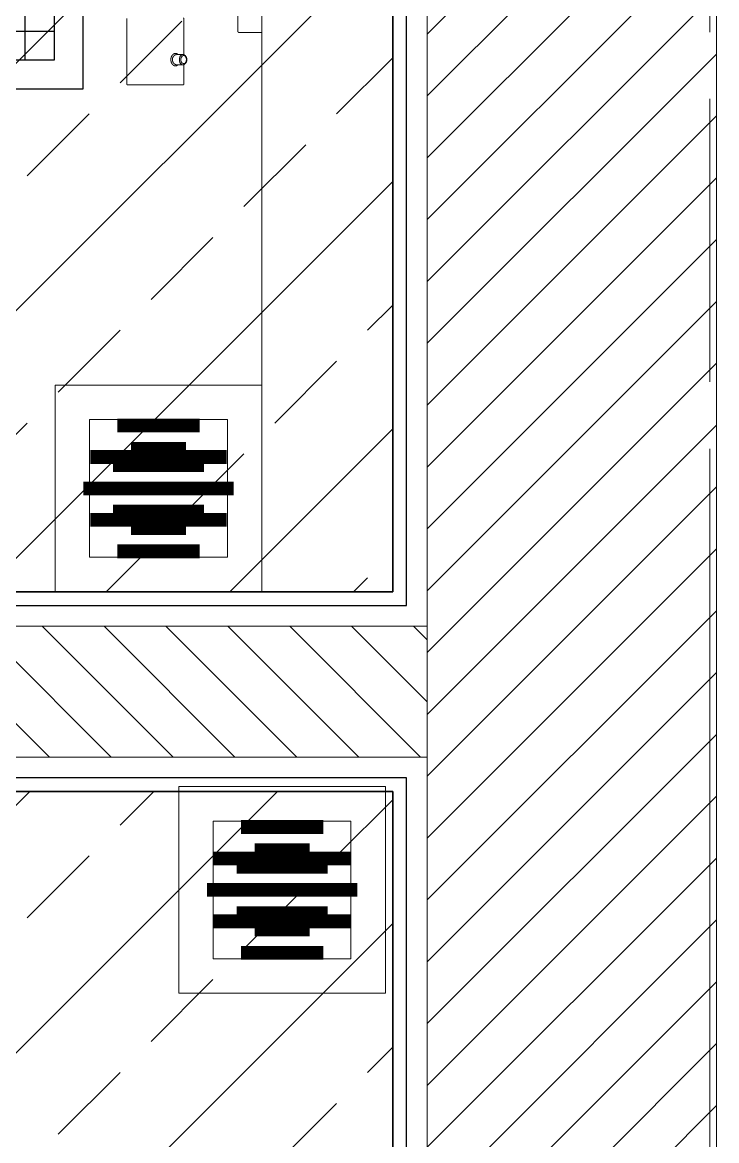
# Model space of a CAD drawing. Header units: millimetres. Extents: x -343543 to 400519, y -115663 to 104219.
# Drawn here: x -254753 to -254249, y 4081 to 4893 of the extents above; entities that cross this region are included whole.
import ezdxf
from ezdxf.xclip import XClip

# ---------------------------------------------------------------- set-up
doc = ezdxf.new("R2010")
doc.units = ezdxf.units.MM
doc.header["$XCLIPFRAME"] = 0
doc.linetypes.add('XREF MAT BANG TUONG XAY$0$CENTER', pattern=[50.8, 31.75, -6.35, 6.35, -6.35])
doc.layers.get('0').update_dxf_attribs({"color": 231, "lineweight": 0})
for name, color, linetype, lineweight in [('A-CLNG', 157, 'Continuous', 25), ('A-PATT', 252, 'Continuous', 9), ('A-SYMBOLS', 10, 'Continuous', 13), ('XREF MAT BANG TUONG XAY$0$01.Xref _MB T1$0$A-FURN', 8, 'Continuous', 5), ('XREF MAT BANG TUONG XAY$0$01.Xref _MB T1$0$A-FURN @ 50', 8, 'Continuous', 5), ('XREF MAT BANG TUONG XAY$0$01.Xref _MB T1$0$A-FURN @ 75', 8, 'Continuous', 5), ('XREF MAT BANG TUONG XAY$0$01.Xref _MB T1$0$A-TEXT', 8, 'Continuous', 25), ('XREF MAT BANG TUONG XAY$0$A-GRID', 8, 'XREF MAT BANG TUONG XAY$0$CENTER', 15), ('XREF MAT BANG TUONG XAY$0$A-WALL-INT', 8, 'Continuous', 9)]:
    doc.layers.add(name, color=color, linetype=linetype, lineweight=lineweight)
for name, color, linetype in [('INNO-GIOTHAI', 20, 'Continuous'), ('XREF MAT BANG TUONG XAY$0$A-FNSH', 8, 'Continuous'), ('XREF MAT BANG TUONG XAY$0$A-FURN', 8, 'Continuous'), ('XREF MAT BANG TUONG XAY$0$A-PATT', 8, 'Continuous')]:
    doc.layers.add(name, color=color, linetype=linetype)

# ---------------------------------------------------------------- blocks, each defined once
blk = doc.blocks.new('XREF MAT BANG TUONG XAY$0$00.xref_IKIGAI_Truc')
at = {"layer": 'XREF MAT BANG TUONG XAY$0$A-GRID', "color": 8, "ltscale": 20}
blk.add_lwpolyline([(8600, -4179.13), (8600, 22924.44)], dxfattribs=at)
blk = doc.blocks.new('*U200')
at = {"color": 8}
for p, q in [((97.1, -16.48), (97.1, 0)), ((39.14, -17.2), (96.34, -17.2)), ((134.59, -95.89), (134.59, -56.21))]:
    blk.add_line(p, q, dxfattribs=at)
for points in [[(38.36, 0), (97.1, 0)], [(96.34, -17.2), (96.34, -17.18), (96.45, -17.18), (96.45, -17.15), (96.54, -17.15), (96.54, -17.12), (96.6, -17.12), (96.6, -17.11), (96.65, -17.11), (96.65, -17.07), (96.71, -17.07), (96.71, -17.04), (96.74, -17.04), (96.74, -17.02), (96.77, -17.02), (96.79, -16.98), (96.82, -16.96), (96.85, -16.96), (96.85, -16.93), (96.87, -16.9), (96.9, -16.87), (96.9, -16.85), (96.93, -16.85), (96.93, -16.81), (96.96, -16.81), (96.96, -16.76), (96.99, -16.76), (96.99, -16.73), (97.01, -16.71), (97.01, -16.65), (97.05, -16.65), (97.05, -16.6), (97.07, -16.6), (97.07, -16.48), (97.1, -16.48)], [(113.06, -55.69), (87.06, -55.69), (87.06, -55.71), (86.98, -55.71), (86.98, -55.74), (86.93, -55.74), (86.93, -55.77), (86.89, -55.77), (86.89, -55.8), (86.87, -55.8), (86.84, -55.82), (86.81, -55.85), (86.81, -55.88), (86.79, -55.88), (86.79, -55.91), (86.75, -55.91), (86.75, -55.96), (86.73, -55.99), (86.73, -56.1), (86.7, -56.1)], [(112.92, -56.24), (112.95, -56.16), (112.95, -56.05), (112.98, -56.02), (112.98, -55.88), (113.01, -55.85), (113.01, -55.77), (113.03, -55.77), (113.03, -55.66), (113.06, -55.66), (113.06, -55.6), (113.09, -55.57), (113.09, -55.51), (113.12, -55.49), (113.12, -55.46), (113.15, -55.42), (113.15, -55.41), (113.17, -55.38), (113.17, -55.34), (113.21, -55.32), (113.21, -55.3), (113.23, -55.26), (113.23, -55.23), (113.26, -55.23), (113.26, -55.18), (113.29, -55.18), (113.29, -55.16), (113.32, -55.16), (113.32, -55.09), (113.34, -55.09), (113.34, -55.07), (113.37, -55.07), (113.37, -55.04), (113.4, -55.02), (113.43, -54.99), (113.46, -54.95), (113.46, -54.93), (113.48, -54.9), (113.51, -54.87), (113.54, -54.84), (113.57, -54.79), (113.6, -54.76), (113.62, -54.73), (113.65, -54.71), (113.68, -54.68), (113.71, -54.65), (113.74, -54.65), (113.76, -54.62), (113.79, -54.59), (113.82, -54.57), (113.84, -54.53), (113.88, -54.51), (113.9, -54.48), (113.93, -54.46), (113.99, -54.43), (114.01, -54.4), (114.04, -54.4), (114.07, -54.37), (114.1, -54.33), (114.12, -54.32), (114.15, -54.29), (114.19, -54.29), (114.24, -54.25), (114.27, -54.23), (114.29, -54.21), (114.32, -54.21), (114.35, -54.18), (114.4, -54.14), (114.43, -54.14), (114.46, -54.11), (114.49, -54.09), (114.55, -54.09), (114.57, -54.06), (114.6, -54.06), (114.63, -54.04), (114.68, -54.01), (114.71, -54.01), (114.74, -53.97), (114.77, -53.97), (114.82, -53.95), (114.85, -53.95), (114.88, -53.92), (114.93, -53.92), (114.97, -53.89), (114.99, -53.89), (115.05, -53.86), (115.08, -53.86), (115.11, -53.84), (115.19, -53.84), (115.22, -53.81), (115.27, -53.81), (115.3, -53.78), (115.38, -53.78), (115.41, -53.75), (115.5, -53.75), (115.52, -53.72), (115.64, -53.72), (115.69, -53.7), (115.8, -53.7), (115.83, -53.67), (116.02, -53.67), (116.06, -53.64), (117, -53.64), (117.04, -53.67), (117.23, -53.67), (117.26, -53.7), (117.4, -53.7), (117.42, -53.72), (117.54, -53.72), (117.56, -53.75), (117.65, -53.75), (117.67, -53.78), (117.76, -53.78), (117.79, -53.81), (117.84, -53.81), (117.87, -53.84), (117.96, -53.84), (117.98, -53.86), (118.01, -53.86), (118.07, -53.89), (118.1, -53.89), (118.12, -53.92), (118.18, -53.92), (118.21, -53.95), (118.23, -53.95), (118.29, -53.97), (118.32, -53.97), (118.35, -54.01), (118.38, -54.01), (118.43, -54.04), (118.45, -54.06), (118.49, -54.06), (118.52, -54.09), (118.58, -54.09), (118.6, -54.11), (118.63, -54.14), (118.65, -54.14), (118.71, -54.18), (118.74, -54.21), (118.77, -54.21), (118.8, -54.23), (118.82, -54.25), (118.88, -54.29), (118.91, -54.29), (118.94, -54.32), (118.96, -54.33), (118.99, -54.37), (119.02, -54.4), (119.08, -54.4), (119.1, -54.43), (119.13, -54.46), (119.16, -54.48), (119.19, -54.51), (119.21, -54.53), (119.24, -54.57), (119.27, -54.59), (119.3, -54.62), (119.32, -54.65), (119.36, -54.65), (119.38, -54.68), (119.41, -54.71), (119.44, -54.73), (119.47, -54.76), (119.5, -54.79), (119.52, -54.84), (119.55, -54.87), (119.58, -54.9), (119.61, -54.93), (119.61, -54.95), (119.63, -54.99), (119.66, -55.02), (119.69, -55.04), (119.75, -55.09), (119.75, -55.16), (119.77, -55.18), (119.8, -55.21), (119.8, -55.23), (119.83, -55.26), (119.86, -55.32), (119.89, -55.34), (119.89, -55.38), (119.91, -55.41), (119.91, -55.46), (119.94, -55.49), (119.97, -55.51), (119.97, -55.55), (119.99, -55.6), (120.03, -55.63), (120.03, -55.69), (120.05, -55.71), (120.05, -55.77), (120.08, -55.77), (120.08, -55.85), (120.11, -55.88), (120.11, -55.93), (120.14, -55.96), (120.14, -56.13), (120.17, -56.16), (120.17, -56.28), (120.14, -56.29)], [(117.51, -57.81), (116.53, -57.95), (115.55, -57.81), (114.68, -57.45), (114.01, -56.92), (113.68, -56.24), (113.68, -55.55), (114.01, -54.87), (114.68, -54.32), (115.55, -53.97), (116.53, -53.84), (117.51, -53.97), (118.4, -54.32), (119.05, -54.87), (119.38, -55.55), (119.38, -56.24), (119.05, -56.92), (118.4, -57.45), (117.51, -57.81)], [(119.99, -55.69), (134.01, -55.69)], [(134.59, -56.21), (134.56, -56.21), (134.56, -56.13), (134.54, -56.13), (134.54, -56.07), (134.51, -56.07), (134.51, -56.02), (134.48, -56.02), (134.48, -55.99), (134.45, -55.99), (134.45, -55.93), (134.43, -55.93), (134.43, -55.91), (134.39, -55.91), (134.39, -55.88), (134.37, -55.88), (134.37, -55.85), (134.34, -55.85), (134.31, -55.82), (134.28, -55.82), (134.28, -55.8), (134.26, -55.8), (134.23, -55.77), (134.2, -55.77), (134.17, -55.74), (134.14, -55.74), (134.12, -55.71), (134.03, -55.71), (134.01, -55.69)], [(112.92, -60), (112.87, -60.03), (112.81, -60.08), (112.78, -60.08), (112.76, -60.11), (112.73, -60.13), (112.7, -60.13), (112.67, -60.16), (112.65, -60.19), (112.65, -60.22), (112.62, -60.22), (112.59, -60.25), (112.56, -60.27), (112.53, -60.3), (112.5, -60.3), (112.5, -60.33), (112.48, -60.36), (112.45, -60.39), (112.42, -60.41), (112.42, -60.44), (112.39, -60.47), (112.37, -60.47), (112.37, -60.49), (112.34, -60.52), (112.31, -60.55), (112.31, -60.58), (112.28, -60.61), (112.28, -60.64), (112.25, -60.66), (112.23, -60.69), (112.23, -60.73), (112.2, -60.74), (112.2, -60.84), (112.17, -60.87), (112.17, -60.89), (112.14, -60.92), (112.14, -60.94), (112.12, -60.97), (112.12, -61.03), (112.08, -61.06), (112.08, -61.17), (112.06, -61.2), (112.06, -61.28), (112.03, -61.31), (112.03, -61.98), (112.06, -62.04), (112.06, -62.11), (112.08, -62.14), (112.08, -62.24), (112.12, -62.26), (112.12, -62.34), (112.14, -62.37), (112.14, -62.43), (112.17, -62.46), (112.17, -62.48), (112.2, -62.51), (112.2, -62.57), (112.23, -62.6), (112.23, -62.62), (112.25, -62.65), (112.25, -62.68), (112.28, -62.71), (112.28, -62.73), (112.31, -62.79), (112.31, -62.83), (112.34, -62.85), (112.37, -62.87), (112.37, -62.9), (112.39, -62.93), (112.39, -62.95), (112.42, -62.95), (112.42, -62.99), (112.45, -63.02), (112.48, -63.04), (112.48, -63.08), (112.5, -63.09), (112.53, -63.12), (112.53, -63.16), (112.56, -63.19), (112.59, -63.22), (112.59, -63.24), (112.62, -63.27), (112.65, -63.3), (112.65, -63.32), (112.67, -63.35), (112.7, -63.35), (112.73, -63.38), (112.73, -63.41), (112.76, -63.44), (112.78, -63.46), (112.81, -63.49), (112.81, -63.51), (112.84, -63.51), (112.87, -63.55), (112.9, -63.58), (112.92, -63.6), (112.92, -63.63), (112.95, -63.66), (112.98, -63.66), (113.01, -63.69), (113.03, -63.71), (113.03, -63.74), (113.06, -63.77), (113.09, -63.77), (113.12, -63.81), (113.15, -63.82), (113.17, -63.85), (113.21, -63.85), (113.21, -63.88), (113.23, -63.91), (113.26, -63.94), (113.29, -63.94), (113.32, -63.97), (113.34, -64), (113.37, -64), (113.4, -64.02), (113.43, -64.05), (113.46, -64.07), (113.48, -64.1), (113.51, -64.1), (113.54, -64.13), (113.57, -64.16), (113.6, -64.16), (113.62, -64.2), (113.65, -64.21), (113.68, -64.21), (113.71, -64.24), (113.74, -64.24), (113.76, -64.28), (113.79, -64.3), (113.82, -64.3), (113.84, -64.32), (113.88, -64.32), (113.9, -64.36), (113.93, -64.39), (113.96, -64.39), (113.99, -64.42), (114.01, -64.42), (114.04, -64.45), (114.07, -64.45), (114.1, -64.47), (114.12, -64.47), (114.15, -64.49), (114.19, -64.49), (114.21, -64.53), (114.24, -64.53), (114.27, -64.56), (114.29, -64.56), (114.32, -64.58), (114.35, -64.58), (114.38, -64.61), (114.4, -64.61), (114.43, -64.64), (114.49, -64.64), (114.52, -64.67), (114.55, -64.67), (114.57, -64.69), (114.63, -64.69), (114.66, -64.72), (114.71, -64.72), (114.74, -64.75), (114.8, -64.75), (114.82, -64.78), (114.88, -64.78), (114.91, -64.81), (114.93, -64.81), (114.99, -64.83), (115.08, -64.83), (115.11, -64.86), (115.16, -64.86), (115.22, -64.89), (115.3, -64.89), (115.36, -64.91), (115.41, -64.91), (115.47, -64.94), (115.52, -64.94), (115.61, -64.97), (115.72, -64.97), (115.78, -65), (115.91, -65), (115.97, -65.03), (116.36, -65.03), (116.42, -65.05), (116.67, -65.05), (116.76, -65.03), (117.06, -65.03), (117.12, -65), (117.31, -65), (117.37, -64.97), (117.45, -64.97), (117.51, -64.94), (117.62, -64.94), (117.71, -64.91), (117.76, -64.91), (117.82, -64.89), (117.87, -64.89), (117.9, -64.86), (117.96, -64.86), (118.01, -64.83), (118.07, -64.83), (118.1, -64.81), (118.15, -64.81), (118.18, -64.78), (118.23, -64.78), (118.26, -64.75), (118.35, -64.75), (118.38, -64.72), (118.4, -64.72), (118.43, -64.69), (118.49, -64.69), (118.52, -64.67), (118.54, -64.67), (118.58, -64.64), (118.6, -64.64), (118.63, -64.61), (118.68, -64.61), (118.71, -64.58), (118.74, -64.58), (118.77, -64.56), (118.8, -64.56), (118.82, -64.53), (118.85, -64.53), (118.91, -64.49), (118.94, -64.49), (118.96, -64.47), (118.99, -64.47), (119.02, -64.45), (119.05, -64.45), (119.08, -64.42), (119.1, -64.42), (119.13, -64.39), (119.16, -64.36), (119.19, -64.36), (119.21, -64.32), (119.24, -64.32), (119.27, -64.3), (119.3, -64.28), (119.32, -64.24), (119.36, -64.24), (119.38, -64.21), (119.41, -64.2), (119.44, -64.2), (119.47, -64.16), (119.5, -64.16), (119.52, -64.13), (119.55, -64.1), (119.58, -64.1), (119.61, -64.07), (119.63, -64.05), (119.66, -64.05), (119.69, -64.02), (119.72, -64), (119.72, -63.97), (119.75, -63.97), (119.77, -63.94), (119.8, -63.91), (119.83, -63.91), (119.86, -63.88), (119.89, -63.85), (119.91, -63.82), (119.94, -63.81), (119.97, -63.77), (119.99, -63.74), (120.03, -63.74), (120.05, -63.71), (120.08, -63.69), (120.08, -63.66), (120.11, -63.63), (120.14, -63.63), (120.17, -63.6), (120.19, -63.58), (120.19, -63.55), (120.22, -63.51), (120.25, -63.49), (120.28, -63.49), (120.28, -63.46), (120.3, -63.44), (120.34, -63.41), (120.36, -63.38), (120.36, -63.35), (120.39, -63.32), (120.41, -63.3), (120.45, -63.3), (120.45, -63.27), (120.47, -63.24), (120.5, -63.22), (120.5, -63.19), (120.53, -63.16), (120.55, -63.12), (120.55, -63.09), (120.58, -63.08), (120.61, -63.04), (120.61, -63.02), (120.64, -62.99), (120.64, -62.95), (120.67, -62.93), (120.7, -62.9), (120.7, -62.87), (120.72, -62.85), (120.72, -62.83), (120.75, -62.79), (120.75, -62.76), (120.78, -62.73), (120.78, -62.71), (120.81, -62.68), (120.81, -62.65), (120.84, -62.62), (120.84, -62.6), (120.86, -62.57), (120.86, -62.54), (120.89, -62.51), (120.89, -62.46), (120.92, -62.43), (120.92, -62.4), (120.95, -62.34), (120.95, -62.29), (120.97, -62.26), (120.97, -62.18), (121, -62.14), (121, -62.04), (121.03, -62.01), (121.03, -61.78), (121.06, -61.75), (121.06, -61.53), (121.03, -61.5), (121.03, -61.31), (121, -61.28), (121, -61.17), (120.97, -61.14), (120.97, -61.06), (120.95, -61.03), (120.95, -60.99), (120.92, -60.97), (120.92, -60.92), (120.89, -60.89), (120.89, -60.87), (120.86, -60.8), (120.86, -60.77), (120.84, -60.74), (120.84, -60.73), (120.81, -60.69), (120.81, -60.66), (120.78, -60.64), (120.75, -60.64), (120.75, -60.61), (120.72, -60.58), (120.72, -60.55), (120.7, -60.52), (120.67, -60.49), (120.67, -60.47), (120.64, -60.44), (120.61, -60.41), (120.58, -60.39), (120.58, -60.36), (120.55, -60.36), (120.53, -60.33), (120.5, -60.3), (120.5, -60.27), (120.47, -60.25), (120.45, -60.22), (120.41, -60.22), (120.39, -60.19), (120.39, -60.16), (120.34, -60.11), (120.28, -60.08), (120.25, -60.03), (120.14, -59.94)], [(112.92, -61.03), (112.92, -56.24)], [(112.92, -56.58), (113.17, -57.33), (113.71, -58.01), (114.49, -58.51), (115.47, -58.85), (116.53, -58.96)], [(120.14, -56.29), (120.14, -61.09), (120.17, -61.09), (120.17, -61.34), (120.14, -61.34), (120.14, -61.45), (120.11, -61.48), (120.11, -61.56), (120.08, -61.58), (120.08, -61.64), (120.05, -61.64), (120.05, -61.7), (120.03, -61.7), (120.03, -61.75), (119.99, -61.75), (119.99, -61.78), (119.97, -61.82), (119.97, -61.86), (119.94, -61.9), (119.91, -61.92), (119.91, -61.98), (119.89, -62.01), (119.86, -62.04), (119.86, -62.09), (119.83, -62.11), (119.8, -62.14), (119.77, -62.18), (119.77, -62.21), (119.75, -62.26), (119.69, -62.32), (119.66, -62.34), (119.66, -62.37), (119.63, -62.4), (119.61, -62.46), (119.58, -62.48), (119.55, -62.51), (119.52, -62.54), (119.5, -62.57), (119.5, -62.6), (119.47, -62.62), (119.44, -62.65), (119.41, -62.68), (119.38, -62.71), (119.36, -62.73), (119.32, -62.76), (119.3, -62.79), (119.27, -62.83), (119.24, -62.85), (119.21, -62.87), (119.19, -62.9), (119.16, -62.93), (119.13, -62.95), (119.1, -62.99), (119.08, -63.02), (119.05, -63.04), (118.99, -63.08), (118.96, -63.09), (118.94, -63.09), (118.91, -63.12), (118.88, -63.16), (118.85, -63.19), (118.82, -63.22), (118.77, -63.24), (118.74, -63.24), (118.71, -63.27), (118.68, -63.3), (118.65, -63.32), (118.6, -63.32), (118.58, -63.35), (118.54, -63.38), (118.52, -63.41), (118.49, -63.41), (118.43, -63.44), (118.4, -63.46), (118.38, -63.46), (118.32, -63.49), (118.29, -63.51), (118.26, -63.51), (118.23, -63.55), (118.18, -63.55), (118.15, -63.58), (118.12, -63.6), (118.07, -63.6), (118.04, -63.63), (118.01, -63.63), (117.96, -63.66), (117.93, -63.66), (117.9, -63.69), (117.84, -63.69), (117.82, -63.71), (117.73, -63.71), (117.71, -63.74), (117.67, -63.74), (117.62, -63.77), (117.56, -63.77), (117.51, -63.81), (117.45, -63.81), (117.4, -63.82), (117.31, -63.82), (117.28, -63.85), (117.17, -63.85), (117.12, -63.88), (116.92, -63.88), (116.89, -63.91), (116.14, -63.91), (116.11, -63.88), (115.94, -63.88), (115.91, -63.85), (115.78, -63.85), (115.75, -63.82), (115.64, -63.82), (115.58, -63.81), (115.52, -63.81), (115.47, -63.77), (115.44, -63.77), (115.41, -63.74), (115.33, -63.74), (115.3, -63.71), (115.24, -63.71), (115.22, -63.69), (115.19, -63.69), (115.13, -63.66), (115.11, -63.66), (115.08, -63.63), (115.02, -63.63), (114.99, -63.6), (114.97, -63.6), (114.91, -63.58), (114.88, -63.58), (114.85, -63.55), (114.8, -63.51), (114.77, -63.51), (114.74, -63.49), (114.71, -63.46), (114.66, -63.46), (114.63, -63.44), (114.6, -63.41), (114.57, -63.41), (114.52, -63.38), (114.49, -63.35), (114.46, -63.35), (114.43, -63.32), (114.38, -63.3), (114.35, -63.27), (114.32, -63.27), (114.27, -63.22), (114.24, -63.19), (114.19, -63.16), (114.15, -63.16), (114.12, -63.12), (114.1, -63.09), (114.07, -63.08), (114.04, -63.04), (114.01, -63.02), (113.99, -62.99), (113.96, -62.95), (113.93, -62.93), (113.9, -62.9), (113.88, -62.87), (113.82, -62.87), (113.79, -62.85), (113.76, -62.83), (113.74, -62.79), (113.71, -62.76), (113.68, -62.73), (113.68, -62.68), (113.65, -62.65), (113.62, -62.62), (113.6, -62.6), (113.57, -62.57), (113.54, -62.54), (113.51, -62.51), (113.48, -62.48), (113.46, -62.46), (113.43, -62.43), (113.4, -62.4), (113.37, -62.34), (113.37, -62.32), (113.34, -62.29), (113.32, -62.26), (113.29, -62.24), (113.26, -62.18), (113.26, -62.14), (113.23, -62.14), (113.23, -62.11), (113.21, -62.09), (113.21, -62.06), (113.17, -62.04), (113.17, -62.01), (113.15, -62.01), (113.15, -61.95), (113.12, -61.95), (113.12, -61.9), (113.09, -61.9), (113.09, -61.85), (113.06, -61.82), (113.06, -61.78), (113.03, -61.75), (113.03, -61.67), (113.01, -61.67), (113.01, -61.56), (112.98, -61.56), (112.98, -61.36), (112.95, -61.34), (112.95, -61.12), (112.98, -61.03)], [(116.53, -58.96), (117.6, -58.85), (118.58, -58.51), (119.36, -58.01), (119.89, -57.33), (120.14, -56.58)], [(134.03, -96.42), (134.03, -96.39), (134.12, -96.39), (134.14, -96.37), (134.2, -96.37), (134.2, -96.34), (134.23, -96.34), (134.26, -96.31), (134.28, -96.31), (134.28, -96.28), (134.34, -96.28), (134.34, -96.26), (134.37, -96.26), (134.37, -96.23), (134.39, -96.23), (134.39, -96.2), (134.43, -96.2), (134.43, -96.17), (134.45, -96.17), (134.45, -96.14), (134.48, -96.11), (134.48, -96.09), (134.51, -96.09), (134.51, -96.03), (134.54, -96.03), (134.54, -95.98), (134.56, -95.98), (134.56, -95.89), (134.59, -95.89)]]:
    blk.add_lwpolyline(points, dxfattribs=at)
blk.add_wipeout([(16.89, -365.71), (22.49, -366.84), (28.02, -368.28), (33.45, -370.04), (38.78, -372.11), (43.98, -374.48), (49.04, -377.14), (53.93, -380.08), (58.65, -383.3), (63.18, -386.79), (67.5, -390.53), (71.6, -394.5), (75.47, -398.71), (79.09, -403.13), (82.45, -407.75), (85.55, -412.55), (88.36, -417.53), (90.89, -422.65), (93.12, -427.91), (95.04, -433.29), (96.65, -438.77), (97.95, -444.34), (98.93, -449.97), (99.59, -455.64), (99.91, -461.35), (99.92, -467.06), (99.6, -472.76), (98.95, -478.44), (97.98, -484.07), (96.69, -489.64), (95.08, -495.12), (93.16, -500.5), (90.94, -505.77), (88.42, -510.89), (85.61, -515.87), (82.53, -520.68), (79.17, -525.3), (75.56, -529.73), (71.69, -533.94), (67.6, -537.92), (63.28, -541.66), (58.76, -545.15), (54.04, -548.38), (49.15, -551.33), (44.1, -554), (38.9, -556.37), (33.58, -558.45), (28.14, -560.21), (22.62, -561.67), (17.02, -562.8), (11.36, -563.61), (5.67, -564.1), (-0.04, -564.27), (-5.75, -564.1), (-11.45, -563.61), (-17.1, -562.8), (-22.7, -561.67), (-28.23, -560.21), (-33.66, -558.45), (-38.98, -556.37), (-44.18, -554), (-49.23, -551.33), (-54.13, -548.38), (-58.84, -545.15), (-63.37, -541.66), (-67.68, -537.92), (-71.78, -533.94), (-75.64, -529.73), (-79.26, -525.3), (-82.61, -520.68), (-85.7, -515.87), (-88.51, -510.89), (-91.02, -505.77), (-93.25, -500.5), (-95.16, -495.12), (-96.77, -489.64), (-98.06, -484.07), (-99.03, -478.44), (-99.68, -472.76), (-100, -467.06), (-100, -461.35), (-99.67, -455.64), (-99.01, -449.97), (-98.04, -444.34), (-96.74, -438.77), (-95.12, -433.29), (-93.2, -427.91), (-90.97, -422.65), (-88.45, -417.53), (-85.63, -412.55), (-82.54, -407.75), (-79.18, -403.13), (-75.56, -398.71), (-71.69, -394.5), (-67.59, -390.53), (-63.27, -386.79), (-58.74, -383.3), (-54.02, -380.08), (-49.12, -377.14), (-44.07, -374.48), (-38.87, -372.11), (-33.54, -370.04), (-28.1, -368.28), (-22.58, -366.84), (-16.97, -365.71), (-11.32, -364.9), (-11.32, -116.92), (-11.32, -76.05), (-11.24, -74.7), (-10.99, -73.36), (-10.59, -72.06), (-10.03, -70.81), (-9.32, -69.65), (-8.48, -68.58), (-7.52, -67.61), (-6.45, -66.77), (-5.28, -66.07), (-4.04, -65.51), (-2.74, -65.11), (-1.4, -64.86), (-0.04, -64.78), (1.32, -64.86), (2.66, -65.11), (3.96, -65.51), (5.2, -66.07), (6.36, -66.77), (7.43, -67.61), (8.4, -68.58), (9.24, -69.65), (9.94, -70.81), (10.5, -72.06), (10.91, -73.36), (11.15, -74.7), (11.23, -76.05), (11.23, -116.92), (11.23, -364.9)], dxfattribs=at)
blk.add_line((87.03, -96.42), (134.03, -96.42), dxfattribs=at)
blk = doc.blocks.new('XREF MAT BANG TUONG XAY$0$01.Xref _MB T1$0$Drain')
at = {"color": 8}
blk.add_lwpolyline([(-1.2, -1.2), (1.2, -1.2), (1.2, 1.2), (-1.2, 1.2)], close=True, dxfattribs=at)
at = {"color": 8, "const_width": 0.16}
for points in [[(0, 0.873), (0, -0.873)], [(-0.365, 0.793), (-0.365, -0.793)], [(0.365, 0.793), (0.365, -0.793)], [(-0.731, 0.478), (-0.731, -0.478)], [(0.731, 0.478), (0.731, -0.478)]]:
    blk.add_lwpolyline(points, dxfattribs=at)
blk = doc.blocks.new('*U3471')
at = {"layer": 'XREF MAT BANG TUONG XAY$0$01.Xref _MB T1$0$A-FURN @ 50', "color": 8, "xscale": 41.66666666666719, "yscale": 41.66666666666719, "zscale": 41.66666666666719, "rotation": 90}
blk.add_blockref('XREF MAT BANG TUONG XAY$0$01.Xref _MB T1$0$Drain', (-315.33, 1263.52), dxfattribs=at)
at = {"layer": 'XREF MAT BANG TUONG XAY$0$01.Xref _MB T1$0$A-FURN @ 75', "color": 8, "xscale": 62.50000000000078, "yscale": 62.50000000000078, "zscale": 62.50000000000078, "rotation": 90}
blk.add_blockref('XREF MAT BANG TUONG XAY$0$01.Xref _MB T1$0$Drain', (-315.33, 1263.52), dxfattribs=at)
blk = doc.blocks.new('*U3473')
at = {"layer": 'XREF MAT BANG TUONG XAY$0$01.Xref _MB T1$0$A-FURN @ 50', "color": 8, "xscale": 41.66666666666719, "yscale": 41.66666666666719, "zscale": 41.66666666666719, "rotation": 90}
blk.add_blockref('XREF MAT BANG TUONG XAY$0$01.Xref _MB T1$0$Drain', (-405, 1555), dxfattribs=at)
at = {"layer": 'XREF MAT BANG TUONG XAY$0$01.Xref _MB T1$0$A-FURN @ 75', "color": 8, "xscale": 62.50000000000078, "yscale": 62.50000000000078, "zscale": 62.50000000000078, "rotation": 90}
blk.add_blockref('XREF MAT BANG TUONG XAY$0$01.Xref _MB T1$0$Drain', (-405, 1555), dxfattribs=at)
blk = doc.blocks.new('*U222')
at = {"layer": 'XREF MAT BANG TUONG XAY$0$A-PATT'}
h = blk.add_hatch(dxfattribs=at)
h.set_pattern_fill('ANSI31', color=8, scale=10)
h.set_pattern_definition([(45, (36996.79, -11178.564), (-22.45064, 22.45064), [])])
h.paths.add_polyline_path([(-38.7, 47.5), (1511.3, 47.5), (1511.3, -47.5), (-38.7, -47.5)])
at = {"layer": 'XREF MAT BANG TUONG XAY$0$A-WALL-INT', "color": 8}
blk.add_lwpolyline([(-38.7, 47.5), (1511.3, 47.5), (1511.3, -47.5), (-38.7, -47.5)], close=True, dxfattribs=at)
blk = doc.blocks.new('*U219')
at = {"layer": 'XREF MAT BANG TUONG XAY$0$A-PATT'}
h = blk.add_hatch(dxfattribs=at)
h.set_pattern_fill('ANSI31', color=8, scale=10)
h.set_pattern_definition([(45, (38136.79, -11293.564), (-22.45064, 22.45064), [])])
h.paths.add_polyline_path([(-38.7, 47.5), (2651.3, 47.5), (2651.3, -162.5), (-38.7, -162.5)])
at = {"layer": 'XREF MAT BANG TUONG XAY$0$A-WALL-INT', "color": 8}
blk.add_lwpolyline([(-38.7, 47.5), (2651.3, 47.5), (2651.3, -162.5), (-38.7, -162.5)], close=True, dxfattribs=at)
blk = doc.blocks.new('XREF MAT BANG TUONG XAY$0$01.Xref _MB T1$0$Phong tam')
at = {"layer": 'XREF MAT BANG TUONG XAY$0$01.Xref _MB T1$0$A-FURN', "color": 8, "xscale": 1.016, "yscale": 1.016, "zscale": 1.016, "rotation": 270}
blk.add_blockref('*U200', (-330, 1984.71), dxfattribs=at)
at = {"layer": 'XREF MAT BANG TUONG XAY$0$01.Xref _MB T1$0$A-FURN', "linetype": 'Continuous'}
for name in ['*U3473', '*U3471']:
    blk.add_blockref(name, (0, 0), dxfattribs=at)
at = {"layer": 'XREF MAT BANG TUONG XAY$0$A-FURN', "color": 8, "xscale": -1}
for name, p, rotation in [('*U219', (-47.5, 248.7), 270), ('*U222', (-1721.3, 1407.5), 180)]:
    blk.add_blockref(name, p, dxfattribs=dict(at, rotation=rotation))
at = {"layer": 'XREF MAT BANG TUONG XAY$0$01.Xref _MB T1$0$A-FURN', "color": 8, "elevation": 0}
blk.add_lwpolyline([(-330, 2460), (-235, 2460), (-235, 1480), (-330, 1480)], close=True, dxfattribs=at)
blk = doc.blocks.new('XREF MAT BANG TUONG XAY$0$xref_IKIGAI_Cot')
at = {"layer": 'XREF MAT BANG TUONG XAY$0$A-GRID', "color": 8, "ltscale": 20}
blk.add_lwpolyline([(8600, -4179.13), (8600, 22924.44)], dxfattribs=at)
blk = doc.blocks.new('01.Xref _MB T1')
at = {"color": 8}
blk.add_blockref('XREF MAT BANG TUONG XAY$0$00.xref_IKIGAI_Truc', (0.00011, 0), dxfattribs=at)
at = {"layer": 'XREF MAT BANG TUONG XAY$0$01.Xref _MB T1$0$A-TEXT', "color": 8}
blk.add_blockref('XREF MAT BANG TUONG XAY$0$01.Xref _MB T1$0$Phong tam', (8605.00011, 2999.99999), dxfattribs=at)
at = {"layer": 'XREF MAT BANG TUONG XAY$0$A-FNSH', "color": 8}
for points in [[(4274.98136, 3234.99987), (5585.00065, 3235.00003), (5585.00065, 3429.9998), (5730.00065, 3430.00006), (5730.00065, 3235.00016), (6819.99957, 3235.00016), (6819.99957, 3435.00006), (6965.00011, 3434.9998), (6965.00011, 3235.00006), (8370.00011, 3234.99991), (8370.00011, 4335.00013), (6965.00011, 4334.99987), (6965.00011, 4134.99998), (6820.00011, 4134.99998), (6820.00011, 4479.99998), (8370.00011, 4480.00014), (8370.00011, 5459.99999)], [(4264.98136, 3224.99987), (5595.00065, 3225.00003), (5595.00065, 3419.99982), (5720.00065, 3420.00004), (5720.00065, 3225.00016), (6829.99957, 3225.00016), (6829.99957, 3425.00004), (6955.00011, 3424.99982), (6955.00011, 3225.00006), (8380.00011, 3224.9999), (8380.00011, 4345.00014), (6955.00011, 4344.99987), (6955.00011, 4144.99998), (6830.00011, 4144.99998), (6830.00011, 4469.99998), (8380.00011, 4470.00014), (8380.00011, 5469.99999)]]:
    blk.add_lwpolyline(points, dxfattribs=at)
at = {"color": 8}
ref = blk.add_blockref('XREF MAT BANG TUONG XAY$0$xref_IKIGAI_Cot', (-0.00927, -0.00001), dxfattribs=at)
XClip(ref).set_block_clipping_path([(-1610.3425959283, -2225.6693134198), (41829.1295208634, 21555.8819575264)])
blk = doc.blocks.new('CUA GIO HOI')
at = {"linetype": 'Continuous'}
for p, q in [((-83.33, 104.17), (-83.33, -104.17)), ((-41.67, 104.17), (-41.67, -104.17)), ((0, 104.17), (0, -104.17)), ((41.67, 104.17), (41.67, -104.17)), ((83.33, 104.17), (83.33, -104.17)), ((104.17, 83.33), (-104.17, 83.33)), ((104.17, 41.67), (-104.17, 41.67)), ((104.17, 0), (-104.17, 0)), ((104.17, -41.67), (-104.17, -41.67)), ((104.17, -83.33), (-104.17, -83.33))]:
    blk.add_line(p, q, dxfattribs=at)
at = {"flags": 128}
for points in [[(0, 166.67), (0, -166.67)], [(166.67, 0), (-166.67, 0)]]:
    blk.add_lwpolyline(points, dxfattribs=at)
for points in [[(125, 125), (-125, 125), (-125, -125), (125, -125)], [(104.17, 104.17), (-104.17, 104.17), (-104.17, -104.17), (104.17, -104.17)]]:
    blk.add_lwpolyline(points, close=True, dxfattribs=at)

msp = doc.modelspace()

# ---------------------------------------------------------------- block references
at = {"layer": 'A-SYMBOLS'}
msp.add_blockref('01.Xref _MB T1', (-262854.02, 0), dxfattribs=at)

# ---------------------------------------------------------------- next in the draw order: hatches: boundary and pattern name
at = {"layer": 'A-PATT'}
h = msp.add_hatch(dxfattribs=at)
h.set_pattern_fill('ANSI33', color=256, scale=20, double=1)
h.set_pattern_definition([(45, (-262854.02, -1e-05), (-89.8026, 89.8026), []), (45, (-262764.22, -1e-05), (-89.8026, 89.8026), [63.5, -31.75])])
h.paths.add_polyline_path([(-258669.04, 9965), (-254484.03, 9965), (-254484.03, 8980), (-255679.02, 8980), (-255679.02, 8835), (-254484.02, 8835), (-254484.02, 7855), (-255679.02, 7855), (-255679.02, 7710), (-254484.02, 7710), (-254484.02, 6730), (-255679.02, 6730), (-255679.02, 6585), (-254484.02, 6585), (-254484.02, 5605), (-255679.02, 5605), (-255679.02, 5460), (-254484.02, 5460), (-254484.02, 4480), (-256034.02, 4480), (-256034.02, 4135), (-255889.02, 4135), (-255889.02, 4335), (-254484.02, 4335), (-254484.02, 3235), (-255889.02, 3235), (-255889.02, 3435), (-256034.03, 3435), (-256034.03, 3235), (-257124.02, 3235), (-257124.02, 3435), (-257269.02, 3435), (-257269.02, 3235), (-258579.04, 3235), (-258579.04, 3425), (-258669.04, 3425), (-258669.04, 4335), (-257269.02, 4335), (-257269.02, 4135), (-257124.02, 4135), (-257124.02, 4480), (-258669.04, 4480)])

# ---------------------------------------------------------------- next in the draw order: linework, layer by layer
at = {"layer": 'A-CLNG', "color": 251}
msp.add_lwpolyline([(-254484.02, 5460), (-254484.02, 4480), (-256034.02, 4480), (-256034.02, 4135), (-255889.02, 4135), (-255889.02, 4335), (-254484.02, 4335), (-254484.02, 3235), (-255889.02, 3235), (-255889.02, 3435), (-256034.03, 3435), (-256034.03, 3235), (-257124.02, 3235), (-257124.02, 3435), (-257269.02, 3435), (-257269.02, 3235), (-258579.04, 3235)], dxfattribs=at)

# ---------------------------------------------------------------- next in the draw order: block references
at = {"layer": 'INNO-GIOTHAI', "xscale": -1, "rotation": 180}
msp.add_blockref('CUA GIO HOI', (-254834.02, 4970), dxfattribs=at)

doc.saveas('drawing.dxf')
